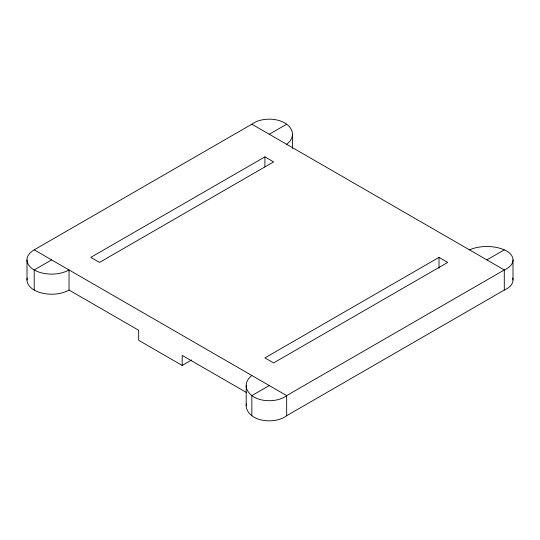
<?xml version="1.0" encoding="UTF-8"?>
<svg xmlns="http://www.w3.org/2000/svg" width="540" height="540" viewBox="0 0 540 540"><rect width="100%" height="100%" fill="white"/><g stroke="black" fill="none" stroke-linecap="round" stroke-linejoin="round"><path stroke-width="0.81" d="M34.209 290.054L34.209 269.953A24.624 14.216 0 0 1 34.209 249.845L251.843 124.2A21.762 12.562 0 0 1 286.666 124.2A29.018 16.754 0 0 1 286.666 144.302M51.624 259.895L34.209 269.953A24.624 14.216 0 0 0 69.032 269.953L69.032 290.054L138.672 330.264L138.672 340.315L182.203 365.445L191.632 359.998M269.251 134.251L286.666 124.2M264.904 156.87L90.794 257.384L99.502 262.413L273.604 161.892L264.904 156.87L264.904 166.921M439.007 257.384L264.904 357.905L273.604 362.927L447.714 262.413L439.007 257.384L439.007 268.272M269.251 385.546L251.843 395.597L251.843 415.706A21.512 12.42 0 0 0 286.666 415.706L504.293 290.054A21.762 12.562 0 0 0 512.744 278.066M486.884 259.895L504.293 249.845A21.762 12.562 0 0 1 504.293 269.953L504.293 290.054M251.843 124.2L504.293 269.953L286.666 395.597A21.512 12.42 0 0 1 251.843 395.597A29.646 17.111 0 0 1 251.843 375.496M34.209 249.845L286.666 395.597L286.666 415.706M246.767 392.668L182.203 355.394L182.203 365.445M513 259.895L513 280.004M292.464 134.251L292.464 148.493M246.193 385.546L246.193 405.648M27 259.895L27 280.004M469.476 249.845A29.018 16.754 0 0 1 504.293 249.845M69.032 290.054A24.624 14.216 0 0 1 40.73 292.754A24.624 14.216 0 0 1 27.209 278.147M251.843 415.706A29.646 17.111 0 0 1 246.355 403.866"/></g></svg>
